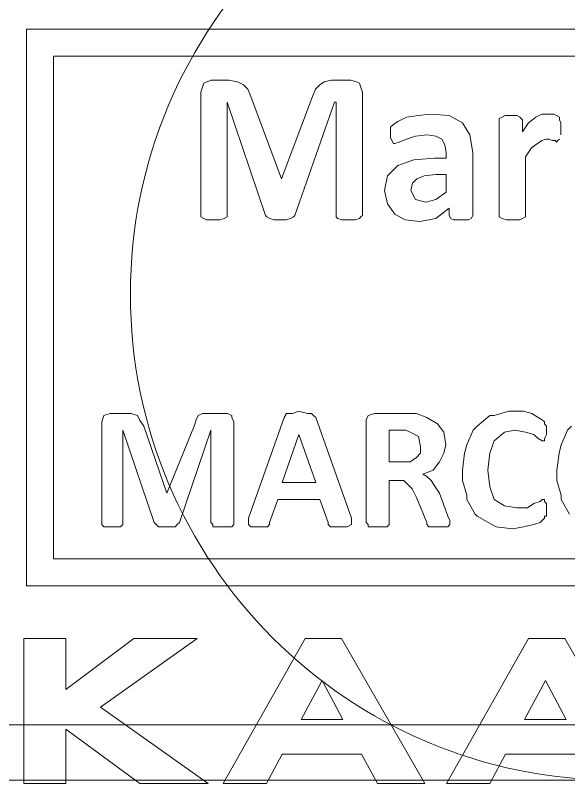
# Model space of a CAD drawing. Header units: millimetres. Extents: x 0 to 85, y -110 to 0.
# Drawn here: x 44.36 to 54.38, y -52.06 to -38.15 of the extents above; entities that cross this region are included whole.
import ezdxf

# ---------------------------------------------------------------- set-up
doc = ezdxf.new("R2010")
doc.units = ezdxf.units.MM
doc.header["$LTSCALE"] = 25.4
doc.layers.add('engraving', color=3, linetype='Continuous', lineweight=5)
doc.layers.add('helper', color=1, linetype='Continuous', lineweight=5)

msp = doc.modelspace()

# ---------------------------------------------------------------- linework, layer by layer
at = {"layer": 'engraving'}
for points in [[(44.56, -38.399), (44.56, -48.481), (83.462, -48.481), (83.462, -38.399)], [(45.048, -38.887), (45.048, -47.994), (82.974, -47.994), (82.974, -38.887)], [(44.512, -52.064), (45.273, -52.064), (45.273, -51.08), (46.612, -52.064), (47.851, -52.064), (45.9, -50.677), (47.652, -49.432), (46.502, -49.432), (45.273, -50.356), (45.273, -49.432), (44.512, -49.432)], [(48.119, -52.064), (48.905, -52.064), (49.189, -51.528), (50.626, -51.528), (50.919, -52.064), (51.777, -52.064), (50.267, -49.432), (49.608, -49.432)], [(52.165, -52.064), (52.951, -52.064), (53.235, -51.528), (54.671, -51.528), (54.965, -52.064), (55.822, -52.064), (54.313, -49.432), (53.654, -49.432)], [(49.533, -50.9), (50.288, -50.9), (49.917, -50.198)], [(53.579, -50.9), (54.334, -50.9), (53.963, -50.198)]]:
    msp.add_lwpolyline(points, close=True, dxfattribs=at)
at = {"layer": 'engraving', "lineweight": 0}
for points in [[(49.18, -41.108), (48.621, -39.617), (48.568, -39.484), (48.488, -39.404), (48.382, -39.351), (48.222, -39.324), (47.902, -39.324), (47.769, -39.377), (47.716, -39.537), (47.716, -41.774), (47.716, -41.8), (47.769, -41.827), (47.822, -41.854), (47.956, -41.854), (48.062, -41.854), (48.142, -41.827), (48.195, -41.8), (48.195, -41.774), (48.195, -39.723), (48.888, -41.774), (48.914, -41.8), (48.967, -41.827), (49.047, -41.854), (49.154, -41.854), (49.26, -41.854), (49.34, -41.827), (49.393, -41.8), (49.42, -41.774), (50.139, -39.723), (50.166, -39.723), (50.166, -41.774), (50.166, -41.8), (50.192, -41.827), (50.272, -41.854), (50.405, -41.854), (50.512, -41.854), (50.592, -41.827), (50.618, -41.8), (50.645, -41.774), (50.645, -39.537), (50.618, -39.457), (50.592, -39.377), (50.538, -39.351), (50.432, -39.324), (50.086, -39.324), (49.953, -39.351), (49.873, -39.404), (49.793, -39.484), (49.74, -39.617), (49.74, -39.617)], [(52.216, -41.641), (52.216, -41.774), (52.243, -41.827), (52.296, -41.854), (52.429, -41.854), (52.562, -41.854), (52.615, -41.827), (52.642, -41.774), (52.642, -40.629), (52.589, -40.309), (52.456, -40.096), (52.216, -39.963), (51.87, -39.936), (51.657, -39.963), (51.444, -39.99), (51.284, -40.07), (51.204, -40.123), (51.151, -40.176), (51.151, -40.283), (51.151, -40.363), (51.177, -40.416), (51.204, -40.469), (51.231, -40.469), (51.311, -40.442), (51.444, -40.389), (51.604, -40.336), (51.817, -40.309), (51.976, -40.336), (52.083, -40.389), (52.136, -40.496), (52.163, -40.629), (52.163, -40.735), (51.976, -40.735), (51.95, -40.735), (51.577, -40.762), (51.284, -40.868), (51.098, -41.055), (51.044, -41.321), (51.098, -41.561), (51.231, -41.747), (51.417, -41.854), (51.683, -41.88), (51.976, -41.827)], [(52.163, -41.028), (52.163, -41.348), (51.976, -41.481), (51.79, -41.534), (51.604, -41.481), (51.524, -41.321), (51.55, -41.188), (51.63, -41.108), (51.763, -41.055), (51.976, -41.028)], [(47.1, -46.802), (46.681, -45.586), (46.681, -45.586), (46.605, -45.472), (46.567, -45.396), (46.453, -45.358), (46.339, -45.358), (46.073, -45.358), (45.959, -45.396), (45.921, -45.51), (45.921, -47.334), (45.921, -47.372), (45.959, -47.41), (45.997, -47.41), (46.111, -47.41), (46.225, -47.41), (46.263, -47.41), (46.301, -47.372), (46.301, -47.334), (46.301, -45.662), (46.871, -47.334), (46.909, -47.372), (46.948, -47.41), (47.024, -47.41), (47.1, -47.41), (47.176, -47.41), (47.252, -47.41), (47.29, -47.372), (47.328, -47.334), (47.898, -45.662), (47.898, -47.334), (47.936, -47.372), (47.936, -47.41), (48.012, -47.41), (48.126, -47.41), (48.202, -47.41), (48.278, -47.41), (48.316, -47.372), (48.316, -47.334), (48.316, -45.51), (48.278, -45.434), (48.278, -45.396), (48.202, -45.358), (48.126, -45.358), (47.86, -45.358), (47.746, -45.358), (47.67, -45.396), (47.632, -45.472), (47.594, -45.586), (47.594, -45.586)], [(49.494, -45.32), (49.38, -45.358), (49.304, -45.358), (49.266, -45.358), (49.228, -45.434), (48.582, -47.258), (48.582, -47.334), (48.582, -47.372), (48.62, -47.41), (48.734, -47.41), (48.848, -47.41), (48.924, -47.41), (48.962, -47.372), (48.962, -47.334), (49.114, -46.916), (49.874, -46.916), (50.026, -47.334), (50.026, -47.372), (50.064, -47.41), (50.14, -47.41), (50.254, -47.41), (50.368, -47.41), (50.444, -47.372), (50.444, -47.334), (50.444, -47.258), (49.798, -45.434), (49.76, -45.396), (49.722, -45.358), (49.646, -45.358)], [(52.002, -45.548), (51.812, -45.434), (51.622, -45.358), (51.508, -45.358), (51.394, -45.358), (50.862, -45.358), (50.748, -45.396), (50.71, -45.472), (50.71, -47.334), (50.748, -47.372), (50.748, -47.41), (50.824, -47.41), (50.938, -47.41), (51.014, -47.41), (51.09, -47.41), (51.128, -47.372), (51.128, -47.334), (51.128, -46.574), (51.28, -46.574), (51.394, -46.574), (51.47, -46.65), (51.546, -46.726), (51.622, -46.878), (51.812, -47.334), (51.812, -47.372), (51.85, -47.41), (51.888, -47.41), (52.002, -47.41), (52.154, -47.41), (52.192, -47.41), (52.23, -47.372), (52.23, -47.334), (52.23, -47.296), (52.192, -47.22), (52.04, -46.802), (51.964, -46.688), (51.888, -46.574), (51.812, -46.498), (51.812, -46.498), (51.736, -46.46), (51.926, -46.384), (52.04, -46.232), (52.116, -46.08), (52.154, -45.928), (52.116, -45.7)], [(53.446, -47.068), (53.218, -47.03), (53.028, -46.916), (52.952, -46.688), (52.914, -46.384), (52.952, -46.08), (53.028, -45.852), (53.218, -45.7), (53.408, -45.662), (53.598, -45.7), (53.75, -45.738), (53.826, -45.814), (53.902, -45.852), (53.94, -45.852), (53.94, -45.814), (53.978, -45.738), (53.978, -45.662), (53.978, -45.586), (53.94, -45.548), (53.94, -45.51), (53.902, -45.472), (53.826, -45.434), (53.712, -45.358), (53.56, -45.32), (53.408, -45.32), (53.294, -45.32), (53.028, -45.396), (52.952, -45.396), (52.724, -45.586), (52.648, -45.662), (52.648, -45.662), (52.534, -45.928), (52.496, -46.08), (52.458, -46.384), (52.458, -46.574), (52.534, -46.84), (52.534, -46.916), (52.686, -47.182), (52.724, -47.22), (52.99, -47.372), (53.066, -47.41), (53.37, -47.448), (53.56, -47.41), (53.75, -47.372), (53.864, -47.334), (53.94, -47.258), (53.94, -47.22), (53.978, -47.22), (53.978, -47.144), (53.978, -47.106), (53.978, -46.992), (53.94, -46.954), (53.94, -46.916), (53.902, -46.916), (53.864, -46.954), (53.75, -46.992), (53.636, -47.068)], [(49.19, -46.612), (49.494, -45.738), (49.798, -46.612)], [(51.508, -46.232), (51.128, -46.232), (51.128, -45.662), (51.318, -45.662), (51.432, -45.662), (51.508, -45.7), (51.66, -45.776), (51.698, -45.966), (51.698, -46.08), (51.622, -46.156), (51.508, -46.232), (51.356, -46.232), (51.128, -46.232)]]:
    msp.add_lwpolyline(points, close=True, dxfattribs=at)
for points in [[(54.24, -40.309), (54.24, -40.203), (54.24, -40.096), (54.213, -40.043), (54.213, -39.99), (54.16, -39.963), (54.106, -39.936), (54.053, -39.936), (54, -39.936), (53.893, -39.936), (53.787, -39.99), (53.654, -40.096), (53.547, -40.256), (53.547, -40.043), (53.521, -40.016), (53.494, -39.99), (53.441, -39.963), (53.334, -39.963), (53.228, -39.963), (53.175, -39.99), (53.121, -40.016), (53.121, -40.043), (53.121, -41.774), (53.121, -41.8), (53.175, -41.827), (53.254, -41.854), (53.361, -41.854), (53.494, -41.854), (53.547, -41.827), (53.601, -41.8), (53.601, -41.774), (53.601, -40.709), (53.707, -40.549), (53.814, -40.469), (53.893, -40.416), (53.973, -40.389), (54.027, -40.389), (53.973, -40.389), (54.027, -40.389), (54.08, -40.416), (54.133, -40.416), (54.16, -40.442), (54.186, -40.416), (54.213, -40.389)], [(54.434, -45.586), (54.358, -45.662), (54.244, -45.928), (54.206, -46.08), (54.168, -46.384), (54.168, -46.574), (54.244, -46.84), (54.244, -46.916), (54.396, -47.182)]]:
    msp.add_lwpolyline(points, dxfattribs=at)
at = {"layer": 'helper'}
for points in [[(2, -2), (2, -52), (83, -52), (83, -2)], [(3, -3), (3, -51), (82, -51), (82, -3)]]:
    msp.add_lwpolyline(points, close=True, dxfattribs=at)
msp.add_circle((55.24, -43.2), 8.8, dxfattribs=at)

doc.saveas('drawing.dxf')
